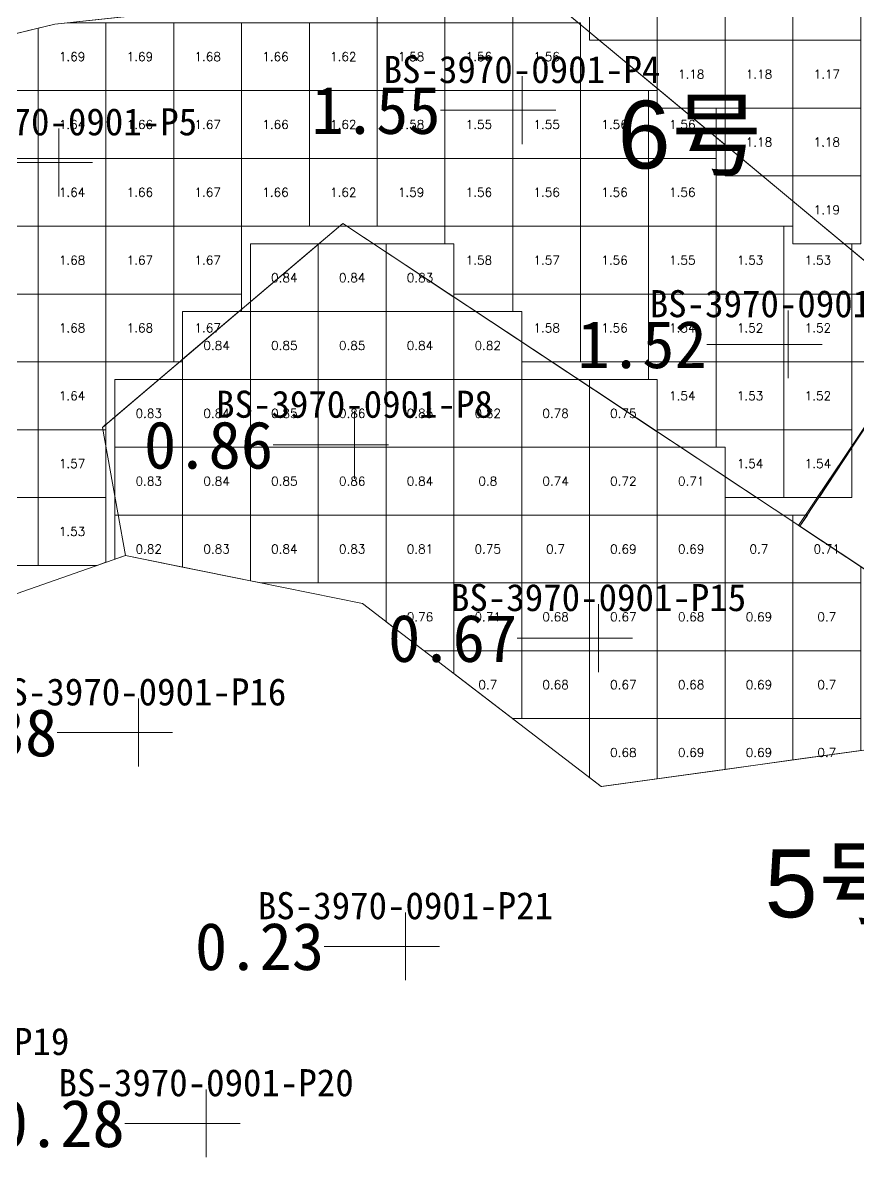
# Model space of a CAD drawing. Header units: inches. Extents: x 469759 to 470079, y 4349683 to 4349873.
# Drawn here: x 469947.84 to 469960.16, y 4349683.46 to 4349700.19 of the extents above; entities that cross this region are included whole.
import ezdxf
from ezdxf.enums import TextEntityAlignment as Align

# ---------------------------------------------------------------- set-up
doc = ezdxf.new("R2010")
doc.units = ezdxf.units.IN
doc.header["$MEASUREMENT"] = 0
for name, color, linetype, lineweight in [('0.500-1.000', 7, 'Continuous', 0), ('1.000-1.500', 7, 'Continuous', 0), ('1.500-3.000', 7, 'Continuous', 0), ('孔口文字', 7, 'Continuous', 0), ('点', 7, 'Continuous', 0), ('爆区方格网', 7, 'Continuous', 0), ('线条', 7, 'Continuous', 0), ('钻孔', 7, 'Continuous', 0)]:
    doc.layers.add(name, color=color, linetype=linetype, lineweight=lineweight)
doc.styles.add('3dmine_textStyle_1', font='txt.shx', dxfattribs={"height": 1, "bigfont": 'gbcbig.shx'})
doc.styles.add('3dmine_textStyle_2', font='arial.ttf', dxfattribs={"height": 1})
doc.styles.add('3dmine_textStyle_3', font='SimSun.ttf', dxfattribs={"height": 1})

msp = doc.modelspace()

# ---------------------------------------------------------------- hatches: boundary and pattern name
at = {"layer": '钻孔', "linetype": 'Continuous', "lineweight": 0, "true_color": 0xff0000, "extrusion": (0, 1, 0)}
for points in [[(-469956.202, 3959.542), (-469955.202, 3959.542), (-469955.202, 3969.542), (-469956.202, 3969.542)], [(-469949.369, 3959.844), (-469948.369, 3959.844), (-469948.369, 3969.844), (-469949.369, 3969.844)], [(-469960.127, 3960.461), (-469959.127, 3960.461), (-469959.127, 3969.461), (-469960.127, 3969.461)]]:
    msp.add_hatch(color=1, dxfattribs=at).paths.add_polyline_path(points, flags=0)
at = {"layer": '钻孔', "linetype": 'Continuous', "lineweight": 0, "true_color": 0x00ffff, "extrusion": (0, 1, 0)}
for points in [[(-469953.731, 3959.997), (-469952.731, 3959.997), (-469952.731, 3969.997), (-469953.731, 3969.997)], [(-469957.331, 3960.424), (-469956.331, 3960.424), (-469956.331, 3970.424), (-469957.331, 3970.424)]]:
    msp.add_hatch(color=4, dxfattribs=at).paths.add_polyline_path(points, flags=0)
at = {"layer": '钻孔', "linetype": 'Continuous', "lineweight": 0, "true_color": 0x808080, "extrusion": (0, 1, 0)}
for points in [[(-469950.548, 3960.058), (-469949.548, 3960.058), (-469949.548, 3970.058), (-469950.548, 3970.058)], [(-469954.483, 3959.641), (-469953.483, 3959.641), (-469953.483, 3969.641), (-469954.483, 3969.641)], [(-469951.543, 3959.614), (-469950.543, 3959.614), (-469950.543, 3969.614), (-469951.543, 3969.614)]]:
    msp.add_hatch(color=8, dxfattribs=at).paths.add_polyline_path(points, flags=0)

# ---------------------------------------------------------------- linework, layer by layer
at = {"color": 5, "linetype": 'Continuous', "lineweight": 0, "true_color": 0x0000ff}
msp.add_lwpolyline([(469943.125, 4349698.914), (469948.312, 4349700.172), (469951.744, 4349700.54), (469955.176, 4349700.908), (469960.076, 4349701.843), (469964.977, 4349702.777), (469969.164, 4349703.576), (469968.785, 4349706.741), (469971.373, 4349708.298), (469973.996, 4349706.916), (469974.487, 4349704.601), (469974.777, 4349704.646), (469980.586, 4349704.045)], dxfattribs=at)
at = {"layer": '0.500-1.000', "color": 4, "linetype": 'Continuous', "lineweight": 0, "true_color": 0x00ffff}
msp.add_lwpolyline([(469956.289, 4349694.763), (469958.075, 4349693.581), (469963.589, 4349689.93), (469956.37, 4349688.932), (469953.445, 4349691.172), (469952.847, 4349691.63), (469949.354, 4349692.339), (469949.013, 4349694.227), (469950.787, 4349695.729), (469952.561, 4349697.231), (469956.289, 4349694.763)], dxfattribs=at)
at = {"layer": '1.000-1.500', "color": 5, "linetype": 'Continuous', "lineweight": 0, "true_color": 0x0000ff}
msp.add_lwpolyline([(469980.586, 4349704.045), (469978.742, 4349698.281), (469978.712, 4349698.088), (469978.134, 4349694.377), (469976.821, 4349695.198), (469975.507, 4349696.019), (469969.813, 4349695.41), (469969.727, 4349695.4), (469967.021, 4349693.208), (469967.03, 4349693.066), (469967.189, 4349690.675), (469963.589, 4349689.93), (469959.281, 4349692.782), (469961.312, 4349695.804), (469960.559, 4349696.43), (469955.176, 4349700.908), (469959.333, 4349701.779), (469963.489, 4349702.65), (469966.331, 4349703.2), (469966.61, 4349703.254), (469969.73, 4349703.858), (469971.924, 4349704.201), (469974.777, 4349704.646), (469980.586, 4349704.045)], dxfattribs=at)
at = {"layer": '1.500-3.000', "color": 1, "linetype": 'Continuous', "lineweight": 0, "true_color": 0xff0000}
msp.add_lwpolyline([(469958.22, 4349698.376), (469961.312, 4349695.804), (469959.302, 4349692.768), (469955.5, 4349695.285), (469952.561, 4349697.231), (469951.986, 4349696.744), (469949.196, 4349694.382), (469949.013, 4349694.227), (469949.354, 4349692.339), (469945.578, 4349691.017), (469942.528, 4349693.246), (469942.223, 4349693.728), (469940.196, 4349696.923), (469943.125, 4349698.914), (469945.333, 4349699.45), (469948.312, 4349700.172), (469951.56, 4349700.52), (469955.176, 4349700.908), (469958.22, 4349698.376)], dxfattribs=at)
at = {"layer": '点', "color": 138, "linetype": 'Continuous', "lineweight": 0, "true_color": 0x004c4c}
for points, elevation in [([(469955.202, 4349698.403), (469955.202, 4349699.403)], 3969.542), ([(469955.702, 4349698.903), (469954.702, 4349698.903)], 3969.542), ([(469948.369, 4349697.632), (469948.369, 4349698.632)], 3969.844), ([(469948.869, 4349698.132), (469947.869, 4349698.132)], 3969.844), ([(469959.127, 4349694.95), (469959.127, 4349695.95)], 3969.461), ([(469959.627, 4349695.45), (469958.627, 4349695.45)], 3969.461), ([(469952.731, 4349693.468), (469952.731, 4349694.468)], 3969.997), ([(469953.231, 4349693.968), (469952.231, 4349693.968)], 3969.997), ([(469956.331, 4349690.618), (469956.331, 4349691.618)], 3970.424), ([(469956.831, 4349691.118), (469955.831, 4349691.118)], 3970.424), ([(469949.548, 4349689.227), (469949.548, 4349690.227)], 3970.058), ([(469950.048, 4349689.727), (469949.048, 4349689.727)], 3970.058), ([(469953.483, 4349686.075), (469953.483, 4349687.075)], 3969.641), ([(469953.983, 4349686.575), (469952.983, 4349686.575)], 3969.641), ([(469950.543, 4349683.465), (469950.543, 4349684.465)], 3969.614), ([(469951.043, 4349683.965), (469950.043, 4349683.965)], 3969.614)]:
    msp.add_lwpolyline(points, dxfattribs=dict(at, elevation=elevation))
at = {"layer": '爆区方格网', "color": 1, "linetype": 'Continuous', "lineweight": 0, "true_color": 0xff0000, "elevation": 3969.461}
for points in [[(469954.066, 4349700.192), (469953.066, 4349700.192), (469953.066, 4349700.682), (469954.066, 4349700.789), (469954.066, 4349700.192)], [(469955.066, 4349700.192), (469954.066, 4349700.192), (469954.066, 4349700.789), (469955.066, 4349700.896), (469955.066, 4349700.192)], [(469949.066, 4349699.192), (469948.066, 4349699.192), (469948.066, 4349700.112), (469948.312, 4349700.172), (469948.503, 4349700.192), (469949.066, 4349700.192), (469949.066, 4349699.192)], [(469950.066, 4349699.192), (469949.066, 4349699.192), (469949.066, 4349700.192), (469950.066, 4349700.192), (469950.066, 4349699.192)], [(469951.066, 4349699.192), (469950.066, 4349699.192), (469950.066, 4349700.192), (469951.066, 4349700.192), (469951.066, 4349699.192)], [(469952.066, 4349699.192), (469951.066, 4349699.192), (469951.066, 4349700.192), (469952.066, 4349700.192), (469952.066, 4349699.192)], [(469953.066, 4349699.192), (469952.066, 4349699.192), (469952.066, 4349700.192), (469953.066, 4349700.192), (469953.066, 4349699.192)], [(469954.066, 4349699.192), (469953.066, 4349699.192), (469953.066, 4349700.192), (469954.066, 4349700.192), (469954.066, 4349699.192)], [(469955.066, 4349699.192), (469954.066, 4349699.192), (469954.066, 4349700.192), (469955.066, 4349700.192), (469955.066, 4349699.192)], [(469956.066, 4349699.192), (469955.066, 4349699.192), (469955.066, 4349700.192), (469956.066, 4349700.192), (469956.066, 4349699.192)], [(469948.066, 4349699.192), (469947.066, 4349699.192), (469947.066, 4349699.87), (469948.066, 4349700.112), (469948.066, 4349699.192)], [(469948.066, 4349698.192), (469947.066, 4349698.192), (469947.066, 4349699.192), (469948.066, 4349699.192), (469948.066, 4349698.192)], [(469949.066, 4349698.192), (469948.066, 4349698.192), (469948.066, 4349699.192), (469949.066, 4349699.192), (469949.066, 4349698.192)], [(469950.066, 4349698.192), (469949.066, 4349698.192), (469949.066, 4349699.192), (469950.066, 4349699.192), (469950.066, 4349698.192)], [(469951.066, 4349698.192), (469950.066, 4349698.192), (469950.066, 4349699.192), (469951.066, 4349699.192), (469951.066, 4349698.192)], [(469952.066, 4349698.192), (469951.066, 4349698.192), (469951.066, 4349699.192), (469952.066, 4349699.192), (469952.066, 4349698.192)], [(469953.066, 4349698.192), (469952.066, 4349698.192), (469952.066, 4349699.192), (469953.066, 4349699.192), (469953.066, 4349698.192)], [(469954.066, 4349698.192), (469953.066, 4349698.192), (469953.066, 4349699.192), (469954.066, 4349699.192), (469954.066, 4349698.192)], [(469955.066, 4349698.192), (469954.066, 4349698.192), (469954.066, 4349699.192), (469955.066, 4349699.192), (469955.066, 4349698.192)], [(469956.066, 4349698.192), (469955.066, 4349698.192), (469955.066, 4349699.192), (469956.066, 4349699.192), (469956.066, 4349698.192)], [(469957.066, 4349698.192), (469956.066, 4349698.192), (469956.066, 4349699.192), (469957.066, 4349699.192), (469957.066, 4349698.192)], [(469957.197, 4349698.933), (469958.066, 4349698.933), (469958.066, 4349698.192), (469957.066, 4349698.192), (469957.066, 4349699.192), (469957.197, 4349699.192), (469957.197, 4349698.933)], [(469948.066, 4349697.192), (469947.066, 4349697.192), (469947.066, 4349698.192), (469948.066, 4349698.192), (469948.066, 4349697.192)], [(469949.066, 4349697.192), (469948.066, 4349697.192), (469948.066, 4349698.192), (469949.066, 4349698.192), (469949.066, 4349697.192)], [(469950.066, 4349697.192), (469949.066, 4349697.192), (469949.066, 4349698.192), (469950.066, 4349698.192), (469950.066, 4349697.192)], [(469951.066, 4349697.192), (469950.066, 4349697.192), (469950.066, 4349698.192), (469951.066, 4349698.192), (469951.066, 4349697.192)], [(469952.066, 4349697.192), (469951.066, 4349697.192), (469951.066, 4349698.192), (469952.066, 4349698.192), (469952.066, 4349697.192)], [(469953.066, 4349697.192), (469952.62, 4349697.192), (469952.561, 4349697.231), (469952.62, 4349697.192), (469952.514, 4349697.192), (469952.561, 4349697.231), (469952.514, 4349697.192), (469952.066, 4349697.192), (469952.066, 4349698.192), (469953.066, 4349698.192), (469953.066, 4349697.192)], [(469954.066, 4349697.192), (469953.066, 4349697.192), (469953.066, 4349698.192), (469954.066, 4349698.192), (469954.066, 4349697.192)], [(469955.066, 4349697.192), (469954.066, 4349697.192), (469954.066, 4349698.192), (469955.066, 4349698.192), (469955.066, 4349697.192)], [(469956.066, 4349697.192), (469955.066, 4349697.192), (469955.066, 4349698.192), (469956.066, 4349698.192), (469956.066, 4349697.192)], [(469957.066, 4349697.192), (469956.066, 4349697.192), (469956.066, 4349698.192), (469957.066, 4349698.192), (469957.066, 4349697.192)], [(469958.066, 4349697.192), (469957.066, 4349697.192), (469957.066, 4349698.192), (469958.066, 4349698.192), (469958.066, 4349697.192)], [(469948.066, 4349696.192), (469947.066, 4349696.192), (469947.066, 4349697.192), (469948.066, 4349697.192), (469948.066, 4349696.192)], [(469949.066, 4349696.192), (469948.066, 4349696.192), (469948.066, 4349697.192), (469949.066, 4349697.192), (469949.066, 4349696.192)], [(469950.066, 4349696.192), (469949.066, 4349696.192), (469949.066, 4349697.192), (469950.066, 4349697.192), (469950.066, 4349696.192)], [(469951.066, 4349696.192), (469950.066, 4349696.192), (469950.066, 4349697.192), (469951.066, 4349697.192), (469951.066, 4349696.192)], [(469955.066, 4349696.192), (469954.197, 4349696.192), (469954.197, 4349696.933), (469954.066, 4349696.933), (469954.066, 4349697.192), (469955.066, 4349697.192), (469955.066, 4349696.192)], [(469956.066, 4349696.192), (469955.066, 4349696.192), (469955.066, 4349697.192), (469956.066, 4349697.192), (469956.066, 4349696.192)], [(469957.066, 4349696.192), (469956.066, 4349696.192), (469956.066, 4349697.192), (469957.066, 4349697.192), (469957.066, 4349696.192)], [(469958.066, 4349696.192), (469957.066, 4349696.192), (469957.066, 4349697.192), (469958.066, 4349697.192), (469958.066, 4349696.192)], [(469959.066, 4349696.192), (469958.066, 4349696.192), (469958.066, 4349697.192), (469959.066, 4349697.192), (469959.066, 4349696.192)], [(469959.197, 4349696.933), (469960.066, 4349696.933), (469960.066, 4349696.192), (469959.066, 4349696.192), (469959.066, 4349697.192), (469959.197, 4349697.192), (469959.197, 4349696.933)], [(469948.066, 4349695.192), (469947.066, 4349695.192), (469947.066, 4349696.192), (469948.066, 4349696.192), (469948.066, 4349695.192)], [(469949.066, 4349695.192), (469948.066, 4349695.192), (469948.066, 4349696.192), (469949.066, 4349696.192), (469949.066, 4349695.192)], [(469950.066, 4349695.192), (469949.066, 4349695.192), (469949.066, 4349696.192), (469950.066, 4349696.192), (469950.066, 4349695.192)], [(469951.066, 4349695.966), (469951.027, 4349695.933), (469950.197, 4349695.933), (469950.197, 4349695.23), (469950.262, 4349695.285), (469950.262, 4349695.285), (469950.197, 4349695.23), (469950.197, 4349695.23), (469950.153, 4349695.192), (469950.066, 4349695.192), (469950.066, 4349696.192), (469951.066, 4349696.192), (469951.066, 4349695.966)], [(469956.066, 4349695.192), (469955.64, 4349695.192), (469955.197, 4349695.486), (469955.197, 4349695.486), (469955.066, 4349695.572), (469955.066, 4349695.572), (469955.197, 4349695.486), (469955.197, 4349695.933), (469955.066, 4349695.933), (469955.066, 4349696.192), (469956.066, 4349696.192), (469956.066, 4349695.192)], [(469957.066, 4349695.192), (469956.066, 4349695.192), (469956.066, 4349696.192), (469957.066, 4349696.192), (469957.066, 4349695.192)], [(469958.066, 4349695.192), (469957.066, 4349695.192), (469957.066, 4349696.192), (469958.066, 4349696.192), (469958.066, 4349695.192)], [(469959.066, 4349695.192), (469958.066, 4349695.192), (469958.066, 4349696.192), (469959.066, 4349696.192), (469959.066, 4349695.192)], [(469960.066, 4349695.192), (469959.066, 4349695.192), (469959.066, 4349696.192), (469960.066, 4349696.192), (469960.066, 4349695.192)], [(469960.197, 4349695.933), (469961.066, 4349695.933), (469961.066, 4349695.439), (469960.901, 4349695.192), (469960.066, 4349695.192), (469960.066, 4349696.192), (469960.197, 4349696.192), (469960.197, 4349695.933)], [(469951.066, 4349695.933), (469951.027, 4349695.933), (469951.066, 4349695.966), (469951.066, 4349695.933)], [(469955.5, 4349695.285), (469955.64, 4349695.192), (469955.197, 4349695.192), (469955.197, 4349695.486), (469955.197, 4349695.486), (469955.5, 4349695.285)], [(469948.066, 4349694.192), (469947.066, 4349694.192), (469947.066, 4349695.192), (469948.066, 4349695.192), (469948.066, 4349694.192)], [(469949.066, 4349694.272), (469949.013, 4349694.227), (469949.066, 4349694.272), (469949.066, 4349694.192), (469948.066, 4349694.192), (469948.066, 4349695.192), (469949.066, 4349695.192), (469949.066, 4349694.272)], [(469950.197, 4349695.192), (469950.153, 4349695.192), (469950.197, 4349695.23), (469950.197, 4349695.192)], [(469950.197, 4349695.23), (469950.197, 4349695.23), (469950.197, 4349695.23), (469950.197, 4349695.23)], [(469958.066, 4349694.192), (469957.197, 4349694.192), (469957.197, 4349694.933), (469957.066, 4349694.933), (469957.066, 4349695.192), (469958.066, 4349695.192), (469958.066, 4349694.192)], [(469959.066, 4349694.192), (469958.066, 4349694.192), (469958.066, 4349695.192), (469959.066, 4349695.192), (469959.066, 4349694.192)], [(469960.066, 4349694.192), (469959.066, 4349694.192), (469959.066, 4349695.192), (469960.066, 4349695.192), (469960.066, 4349694.192)], [(469948.066, 4349693.192), (469947.066, 4349693.192), (469947.066, 4349694.192), (469948.066, 4349694.192), (469948.066, 4349693.192)], [(469949.066, 4349693.192), (469948.066, 4349693.192), (469948.066, 4349694.192), (469949.066, 4349694.192), (469949.066, 4349693.192)], [(469959.066, 4349693.192), (469958.661, 4349693.192), (469958.197, 4349693.499), (469958.197, 4349693.499), (469958.197, 4349693.933), (469958.066, 4349693.933), (469958.066, 4349694.192), (469959.066, 4349694.192), (469959.066, 4349693.192)], [(469960.066, 4349693.951), (469959.557, 4349693.192), (469959.066, 4349693.192), (469959.066, 4349694.192), (469960.066, 4349694.192), (469960.066, 4349693.951)], [(469960.066, 4349693.192), (469959.583, 4349693.192), (469960.066, 4349693.923), (469960.066, 4349693.192)], [(469958.197, 4349693.499), (469958.197, 4349693.499), (469958.197, 4349693.499), (469958.197, 4349693.499)], [(469958.661, 4349693.192), (469958.197, 4349693.192), (469958.197, 4349693.499), (469958.661, 4349693.192)], [(469948.066, 4349692.192), (469947.066, 4349692.192), (469947.066, 4349693.192), (469948.066, 4349693.192), (469948.066, 4349692.192)], [(469949.066, 4349692.238), (469948.936, 4349692.192), (469948.066, 4349692.192), (469948.066, 4349693.192), (469949.066, 4349693.192), (469949.066, 4349692.238)]]:
    msp.add_lwpolyline(points, dxfattribs=at)
at = {"layer": '爆区方格网', "color": 5, "linetype": 'Continuous', "lineweight": 0, "true_color": 0x0000ff, "elevation": 3969.867}
for points in [[(469957.197, 4349699.933), (469956.197, 4349699.933), (469956.197, 4349700.933), (469957.197, 4349700.933), (469957.197, 4349699.933)], [(469958.197, 4349699.933), (469957.197, 4349699.933), (469957.197, 4349700.933), (469958.197, 4349700.933), (469958.197, 4349699.933)], [(469959.197, 4349699.933), (469958.197, 4349699.933), (469958.197, 4349700.933), (469959.197, 4349700.933), (469959.197, 4349699.933)], [(469960.197, 4349699.933), (469959.197, 4349699.933), (469959.197, 4349700.933), (469960.197, 4349700.933), (469960.197, 4349699.933)], [(469958.197, 4349698.933), (469957.197, 4349698.933), (469957.197, 4349699.933), (469958.197, 4349699.933), (469958.197, 4349698.933)], [(469959.197, 4349698.933), (469958.197, 4349698.933), (469958.197, 4349699.933), (469959.197, 4349699.933), (469959.197, 4349698.933)], [(469960.197, 4349698.933), (469959.197, 4349698.933), (469959.197, 4349699.933), (469960.197, 4349699.933), (469960.197, 4349698.933)], [(469959.197, 4349697.933), (469958.197, 4349697.933), (469958.197, 4349698.933), (469959.197, 4349698.933), (469959.197, 4349697.933)], [(469960.197, 4349697.933), (469959.197, 4349697.933), (469959.197, 4349698.933), (469960.197, 4349698.933), (469960.197, 4349697.933)], [(469960.197, 4349696.933), (469959.197, 4349696.933), (469959.197, 4349697.933), (469960.197, 4349697.933), (469960.197, 4349696.933)]]:
    msp.add_lwpolyline(points, dxfattribs=at)
at = {"layer": '爆区方格网', "color": 4, "linetype": 'Continuous', "lineweight": 0, "true_color": 0x00ffff, "elevation": 3969.997}
for points in [[(469952.197, 4349696.924), (469951.197, 4349696.077), (469951.197, 4349696.933), (469952.197, 4349696.933), (469952.197, 4349696.924)], [(469952.197, 4349695.933), (469951.197, 4349695.933), (469951.197, 4349696.077), (469952.197, 4349696.924), (469952.197, 4349695.933)], [(469952.197, 4349696.924), (469952.197, 4349696.933), (469952.208, 4349696.933), (469952.197, 4349696.924)], [(469953.197, 4349696.81), (469953.197, 4349695.933), (469952.197, 4349695.933), (469952.197, 4349696.924), (469952.208, 4349696.933), (469953.012, 4349696.933), (469953.197, 4349696.81)], [(469953.197, 4349696.81), (469953.012, 4349696.933), (469953.197, 4349696.933), (469953.197, 4349696.81)], [(469954.197, 4349696.148), (469953.197, 4349696.81), (469953.197, 4349696.933), (469954.197, 4349696.933), (469954.197, 4349696.148)], [(469954.197, 4349696.148), (469954.197, 4349695.933), (469953.197, 4349695.933), (469953.197, 4349696.81), (469954.197, 4349696.148)], [(469950.197, 4349695.23), (469950.197, 4349695.933), (469951.027, 4349695.933), (469950.197, 4349695.23)], [(469951.197, 4349694.933), (469950.197, 4349694.933), (469950.197, 4349695.23), (469950.787, 4349695.729), (469951.027, 4349695.933), (469951.197, 4349695.933), (469951.197, 4349694.933)], [(469952.197, 4349694.933), (469951.197, 4349694.933), (469951.197, 4349695.933), (469952.197, 4349695.933), (469952.197, 4349694.933)], [(469953.197, 4349694.933), (469952.197, 4349694.933), (469952.197, 4349695.933), (469953.197, 4349695.933), (469953.197, 4349694.933)], [(469954.197, 4349694.933), (469953.197, 4349694.933), (469953.197, 4349695.933), (469954.197, 4349695.933), (469954.197, 4349694.933)], [(469955.197, 4349695.486), (469955.197, 4349694.933), (469954.197, 4349694.933), (469954.197, 4349695.933), (469954.522, 4349695.933), (469955.197, 4349695.486)], [(469955.197, 4349695.486), (469954.522, 4349695.933), (469955.197, 4349695.933), (469955.197, 4349695.486)], [(469949.197, 4349694.383), (469949.197, 4349694.933), (469949.846, 4349694.933), (469949.197, 4349694.383)], [(469950.197, 4349693.933), (469949.197, 4349693.933), (469949.197, 4349694.383), (469949.846, 4349694.933), (469950.197, 4349694.933), (469950.197, 4349693.933)], [(469951.197, 4349693.933), (469950.197, 4349693.933), (469950.197, 4349694.933), (469951.197, 4349694.933), (469951.197, 4349693.933)], [(469952.197, 4349693.933), (469951.197, 4349693.933), (469951.197, 4349694.933), (469952.197, 4349694.933), (469952.197, 4349693.933)], [(469953.197, 4349693.933), (469952.197, 4349693.933), (469952.197, 4349694.933), (469953.197, 4349694.933), (469953.197, 4349693.933)], [(469954.197, 4349693.933), (469953.197, 4349693.933), (469953.197, 4349694.933), (469954.197, 4349694.933), (469954.197, 4349693.933)], [(469955.197, 4349693.933), (469954.197, 4349693.933), (469954.197, 4349694.933), (469955.197, 4349694.933), (469955.197, 4349693.933)], [(469956.197, 4349694.824), (469956.197, 4349693.933), (469955.197, 4349693.933), (469955.197, 4349694.933), (469956.033, 4349694.933), (469956.197, 4349694.824)], [(469956.197, 4349694.824), (469956.033, 4349694.933), (469956.197, 4349694.933), (469956.197, 4349694.824)], [(469957.197, 4349694.162), (469956.289, 4349694.763), (469956.197, 4349694.824), (469956.197, 4349694.933), (469957.197, 4349694.933), (469957.197, 4349694.162)], [(469957.197, 4349694.162), (469957.197, 4349693.933), (469956.197, 4349693.933), (469956.197, 4349694.824), (469957.197, 4349694.162)], [(469950.197, 4349692.933), (469949.197, 4349692.933), (469949.197, 4349693.933), (469950.197, 4349693.933), (469950.197, 4349692.933)], [(469951.197, 4349692.933), (469950.197, 4349692.933), (469950.197, 4349693.933), (469951.197, 4349693.933), (469951.197, 4349692.933)], [(469952.197, 4349692.933), (469951.197, 4349692.933), (469951.197, 4349693.933), (469952.197, 4349693.933), (469952.197, 4349692.933)], [(469953.197, 4349692.933), (469952.197, 4349692.933), (469952.197, 4349693.933), (469953.197, 4349693.933), (469953.197, 4349692.933)], [(469954.197, 4349692.933), (469953.197, 4349692.933), (469953.197, 4349693.933), (469954.197, 4349693.933), (469954.197, 4349692.933)], [(469955.197, 4349692.933), (469954.197, 4349692.933), (469954.197, 4349693.933), (469955.197, 4349693.933), (469955.197, 4349692.933)], [(469956.197, 4349692.933), (469955.197, 4349692.933), (469955.197, 4349693.933), (469956.197, 4349693.933), (469956.197, 4349692.933)], [(469957.197, 4349692.933), (469956.197, 4349692.933), (469956.197, 4349693.933), (469957.197, 4349693.933), (469957.197, 4349692.933)], [(469958.197, 4349693.499), (469958.197, 4349692.933), (469957.197, 4349692.933), (469957.197, 4349693.933), (469957.543, 4349693.933), (469958.197, 4349693.499)], [(469958.197, 4349693.499), (469958.075, 4349693.581), (469957.543, 4349693.933), (469958.197, 4349693.933), (469958.197, 4349693.499)], [(469950.197, 4349692.168), (469949.354, 4349692.339), (469949.197, 4349692.284), (469949.197, 4349692.933), (469950.197, 4349692.933), (469950.197, 4349692.168)], [(469951.197, 4349691.965), (469950.197, 4349692.168), (469950.197, 4349692.933), (469951.197, 4349692.933), (469951.197, 4349691.965)], [(469952.197, 4349691.933), (469951.355, 4349691.933), (469951.197, 4349691.965), (469951.197, 4349692.933), (469952.197, 4349692.933), (469952.197, 4349691.933)], [(469953.197, 4349691.933), (469952.197, 4349691.933), (469952.197, 4349692.933), (469953.197, 4349692.933), (469953.197, 4349691.933)], [(469954.197, 4349691.933), (469953.197, 4349691.933), (469953.197, 4349692.933), (469954.197, 4349692.933), (469954.197, 4349691.933)], [(469955.197, 4349691.933), (469954.197, 4349691.933), (469954.197, 4349692.933), (469955.197, 4349692.933), (469955.197, 4349691.933)], [(469956.197, 4349691.933), (469955.197, 4349691.933), (469955.197, 4349692.933), (469956.197, 4349692.933), (469956.197, 4349691.933)], [(469957.197, 4349691.933), (469956.197, 4349691.933), (469956.197, 4349692.933), (469957.197, 4349692.933), (469957.197, 4349691.933)], [(469958.197, 4349691.933), (469957.197, 4349691.933), (469957.197, 4349692.933), (469958.197, 4349692.933), (469958.197, 4349691.933)], [(469959.197, 4349692.837), (469959.197, 4349691.933), (469958.197, 4349691.933), (469958.197, 4349692.933), (469959.053, 4349692.933), (469959.197, 4349692.837)], [(469959.197, 4349692.837), (469959.053, 4349692.933), (469959.197, 4349692.933), (469959.197, 4349692.837)], [(469959.302, 4349692.768), (469959.197, 4349692.837), (469959.197, 4349692.933), (469959.411, 4349692.933), (469959.302, 4349692.768)], [(469959.302, 4349692.768), (469959.302, 4349692.768), (469960.197, 4349692.175), (469960.197, 4349691.933), (469959.197, 4349691.933), (469959.197, 4349692.837), (469959.302, 4349692.768)], [(469954.197, 4349690.933), (469953.757, 4349690.933), (469953.445, 4349691.172), (469953.197, 4349691.361), (469953.197, 4349691.933), (469954.197, 4349691.933), (469954.197, 4349690.933)], [(469955.197, 4349690.933), (469954.197, 4349690.933), (469954.197, 4349691.933), (469955.197, 4349691.933), (469955.197, 4349690.933)], [(469956.197, 4349690.933), (469955.197, 4349690.933), (469955.197, 4349691.933), (469956.197, 4349691.933), (469956.197, 4349690.933)], [(469957.197, 4349690.933), (469956.197, 4349690.933), (469956.197, 4349691.933), (469957.197, 4349691.933), (469957.197, 4349690.933)], [(469958.197, 4349690.933), (469957.197, 4349690.933), (469957.197, 4349691.933), (469958.197, 4349691.933), (469958.197, 4349690.933)], [(469959.197, 4349690.933), (469958.197, 4349690.933), (469958.197, 4349691.933), (469959.197, 4349691.933), (469959.197, 4349690.933)], [(469960.197, 4349690.933), (469959.197, 4349690.933), (469959.197, 4349691.933), (469960.197, 4349691.933), (469960.197, 4349690.933)], [(469955.197, 4349689.933), (469955.063, 4349689.933), (469954.197, 4349690.596), (469954.197, 4349690.933), (469955.197, 4349690.933), (469955.197, 4349689.933)], [(469956.197, 4349689.933), (469955.197, 4349689.933), (469955.197, 4349690.933), (469956.197, 4349690.933), (469956.197, 4349689.933)], [(469957.197, 4349689.933), (469956.197, 4349689.933), (469956.197, 4349690.933), (469957.197, 4349690.933), (469957.197, 4349689.933)], [(469958.197, 4349689.933), (469957.197, 4349689.933), (469957.197, 4349690.933), (469958.197, 4349690.933), (469958.197, 4349689.933)], [(469959.197, 4349689.933), (469958.197, 4349689.933), (469958.197, 4349690.933), (469959.197, 4349690.933), (469959.197, 4349689.933)], [(469960.197, 4349689.933), (469959.197, 4349689.933), (469959.197, 4349690.933), (469960.197, 4349690.933), (469960.197, 4349689.933)], [(469957.197, 4349689.046), (469956.377, 4349688.933), (469956.369, 4349688.933), (469956.197, 4349689.064), (469956.197, 4349689.933), (469957.197, 4349689.933), (469957.197, 4349689.046)], [(469958.197, 4349689.184), (469957.197, 4349689.046), (469957.197, 4349689.933), (469958.197, 4349689.933), (469958.197, 4349689.184)], [(469959.197, 4349689.323), (469958.197, 4349689.184), (469958.197, 4349689.933), (469959.197, 4349689.933), (469959.197, 4349689.323)], [(469960.197, 4349689.461), (469959.197, 4349689.323), (469959.197, 4349689.933), (469960.197, 4349689.933), (469960.197, 4349689.461)]]:
    msp.add_lwpolyline(points, dxfattribs=at)
at = {"layer": '线条', "color": 138, "linetype": 'Continuous', "lineweight": 0, "true_color": 0x004c4c}
for points, elevation in [([(469955.202, 4349698.903), (469955.202, 4349698.903), (469955.202, 4349698.903)], 3969.542), ([(469948.369, 4349698.132), (469948.369, 4349698.132), (469948.369, 4349698.132)], 3969.844), ([(469959.127, 4349695.45), (469959.127, 4349695.45), (469959.127, 4349695.45)], 3969.461), ([(469952.731, 4349693.968), (469952.731, 4349693.968), (469952.731, 4349693.968)], 3969.997), ([(469956.331, 4349691.118), (469956.331, 4349691.118), (469956.331, 4349691.118)], 3970.424), ([(469949.548, 4349689.727), (469949.548, 4349689.727), (469949.548, 4349689.727)], 3970.058), ([(469953.483, 4349686.575), (469953.483, 4349686.575), (469953.483, 4349686.575)], 3969.641), ([(469950.543, 4349683.965), (469950.543, 4349683.965), (469950.543, 4349683.965)], 3969.614)]:
    msp.add_lwpolyline(points, dxfattribs=dict(at, elevation=elevation))
at = {"layer": '钻孔', "color": 1, "linetype": 'Continuous', "lineweight": 0, "true_color": 0xff0000}
for points, elevation in [([(469955.202, 4349698.903), (469954.002, 4349698.903)], 3969.542), ([(469955.202, 4349698.903), (469954.002, 4349698.903)], 3959.542), ([(469948.369, 4349698.132), (469947.169, 4349698.132)], 3969.844), ([(469948.369, 4349698.132), (469947.169, 4349698.132)], 3959.844), ([(469959.127, 4349695.45), (469957.927, 4349695.45)], 3969.461), ([(469959.127, 4349695.45), (469957.927, 4349695.45)], 3960.461)]:
    msp.add_lwpolyline(points, dxfattribs=dict(at, elevation=elevation))
at = {"layer": '钻孔', "color": 4, "linetype": 'Continuous', "lineweight": 0, "true_color": 0x00ffff}
for points, elevation in [([(469952.731, 4349693.968), (469951.531, 4349693.968)], 3969.997), ([(469952.731, 4349693.968), (469951.531, 4349693.968)], 3959.997), ([(469956.331, 4349691.118), (469955.131, 4349691.118)], 3970.424), ([(469956.331, 4349691.118), (469955.131, 4349691.118)], 3960.424)]:
    msp.add_lwpolyline(points, dxfattribs=dict(at, elevation=elevation))
at = {"layer": '钻孔', "color": 8, "linetype": 'Continuous', "lineweight": 0, "true_color": 0x808080}
for points, elevation in [([(469949.548, 4349689.727), (469948.348, 4349689.727)], 3970.058), ([(469949.548, 4349689.727), (469948.348, 4349689.727)], 3960.058), ([(469953.483, 4349686.575), (469952.283, 4349686.575)], 3969.641), ([(469953.483, 4349686.575), (469952.283, 4349686.575)], 3959.641), ([(469950.543, 4349683.965), (469949.343, 4349683.965)], 3969.614), ([(469950.543, 4349683.965), (469949.343, 4349683.965)], 3959.614)]:
    msp.add_lwpolyline(points, dxfattribs=dict(at, elevation=elevation))

# ---------------------------------------------------------------- texts
at = {"color": 1, "linetype": 'Continuous', "lineweight": 0, "true_color": 0xff0000, "style": '3dmine_textStyle_1'}
for s, p in [('1.69', (469948.566, 4349699.692, 3969.461)), ('1.69', (469949.566, 4349699.692, 3969.461)), ('1.68', (469950.566, 4349699.692, 3969.461)), ('1.66', (469951.566, 4349699.692, 3969.461)), ('1.62', (469952.566, 4349699.692, 3969.461)), ('1.58', (469953.566, 4349699.692, 3969.461)), ('1.56', (469954.566, 4349699.692, 3969.461)), ('1.56', (469955.566, 4349699.692, 3969.461)), ('1.64', (469948.566, 4349698.692, 3969.461)), ('1.66', (469949.566, 4349698.692, 3969.461)), ('1.67', (469950.566, 4349698.692, 3969.461)), ('1.66', (469951.566, 4349698.692, 3969.461)), ('1.62', (469952.566, 4349698.692, 3969.461)), ('1.58', (469953.566, 4349698.692, 3969.461)), ('1.55', (469954.566, 4349698.692, 3969.461)), ('1.55', (469955.566, 4349698.692, 3969.461)), ('1.56', (469956.566, 4349698.692, 3969.461)), ('1.56', (469957.566, 4349698.692, 3969.461)), ('1.64', (469948.566, 4349697.692, 3969.461)), ('1.66', (469949.566, 4349697.692, 3969.461)), ('1.67', (469950.566, 4349697.692, 3969.461)), ('1.66', (469951.566, 4349697.692, 3969.461)), ('1.62', (469952.566, 4349697.692, 3969.461)), ('1.59', (469953.566, 4349697.692, 3969.461)), ('1.56', (469954.566, 4349697.692, 3969.461)), ('1.56', (469955.566, 4349697.692, 3969.461)), ('1.56', (469956.566, 4349697.692, 3969.461)), ('1.56', (469957.566, 4349697.692, 3969.461)), ('1.68', (469948.566, 4349696.692, 3969.461)), ('1.67', (469949.566, 4349696.692, 3969.461)), ('1.67', (469950.566, 4349696.692, 3969.461)), ('1.58', (469954.566, 4349696.692, 3969.461)), ('1.57', (469955.566, 4349696.692, 3969.461)), ('1.56', (469956.566, 4349696.692, 3969.461)), ('1.55', (469957.566, 4349696.692, 3969.461)), ('1.53', (469958.566, 4349696.692, 3969.461)), ('1.53', (469959.566, 4349696.692, 3969.461)), ('1.68', (469948.566, 4349695.692, 3969.461)), ('1.68', (469949.566, 4349695.692, 3969.461)), ('1.67', (469950.566, 4349695.692, 3969.461)), ('1.58', (469955.566, 4349695.692, 3969.461)), ('1.56', (469956.566, 4349695.692, 3969.461)), ('1.54', (469957.566, 4349695.692, 3969.461)), ('1.52', (469958.566, 4349695.692, 3969.461)), ('1.52', (469959.566, 4349695.692, 3969.461)), ('1.64', (469948.566, 4349694.692, 3969.461)), ('1.54', (469957.566, 4349694.692, 3969.461)), ('1.53', (469958.566, 4349694.692, 3969.461)), ('1.52', (469959.566, 4349694.692, 3969.461)), ('1.57', (469948.566, 4349693.692, 3969.461)), ('1.54', (469958.566, 4349693.692, 3969.461)), ('1.54', (469959.566, 4349693.692, 3969.461)), ('1.53', (469948.566, 4349692.692, 3969.461))]:
    msp.add_text(s, height=0.13, dxfattribs=at).set_placement(p, align=Align.MIDDLE_CENTER)
at = {"color": 5, "linetype": 'Continuous', "lineweight": 0, "true_color": 0x0000ff, "style": '3dmine_textStyle_1'}
for s, p in [('1.18', (469957.697, 4349699.433, 3969.867)), ('1.18', (469958.697, 4349699.433, 3969.867)), ('1.17', (469959.697, 4349699.433, 3969.867)), ('1.18', (469958.697, 4349698.433, 3969.867)), ('1.18', (469959.697, 4349698.433, 3969.867)), ('1.19', (469959.697, 4349697.433, 3969.867))]:
    msp.add_text(s, height=0.13, dxfattribs=at).set_placement(p, align=Align.MIDDLE_CENTER)
at = {"color": 7, "linetype": 'Continuous', "lineweight": 0, "style": '3dmine_textStyle_2'}
for s, p in [('6号', (469956.614, 4349698.043, 1985.963)), ('5号', (469958.783, 4349687.003, 1985.923))]:
    msp.add_text(s, height=1, dxfattribs=at).set_placement(p)
at = {"color": 4, "linetype": 'Continuous', "lineweight": 0, "true_color": 0x00ffff, "style": '3dmine_textStyle_1'}
for s, p in [('0.84', (469951.697, 4349696.433, 3969.997)), ('0.84', (469952.697, 4349696.433, 3969.997)), ('0.83', (469953.697, 4349696.433, 3969.997)), ('0.84', (469950.697, 4349695.433, 3969.997)), ('0.85', (469951.697, 4349695.433, 3969.997)), ('0.85', (469952.697, 4349695.433, 3969.997)), ('0.84', (469953.697, 4349695.433, 3969.997)), ('0.82', (469954.697, 4349695.433, 3969.997)), ('0.83', (469949.697, 4349694.433, 3969.997)), ('0.84', (469950.697, 4349694.433, 3969.997)), ('0.85', (469951.697, 4349694.433, 3969.997)), ('0.86', (469952.697, 4349694.433, 3969.997)), ('0.85', (469953.697, 4349694.433, 3969.997)), ('0.82', (469954.697, 4349694.433, 3969.997)), ('0.78', (469955.697, 4349694.433, 3969.997)), ('0.75', (469956.697, 4349694.433, 3969.997)), ('0.83', (469949.697, 4349693.433, 3969.997)), ('0.84', (469950.697, 4349693.433, 3969.997)), ('0.85', (469951.697, 4349693.433, 3969.997)), ('0.86', (469952.697, 4349693.433, 3969.997)), ('0.84', (469953.697, 4349693.433, 3969.997)), ('0.8', (469954.697, 4349693.433, 3969.997)), ('0.74', (469955.697, 4349693.433, 3969.997)), ('0.72', (469956.697, 4349693.433, 3969.997)), ('0.71', (469957.697, 4349693.433, 3969.997)), ('0.82', (469949.697, 4349692.433, 3969.997)), ('0.83', (469950.697, 4349692.433, 3969.997)), ('0.84', (469951.697, 4349692.433, 3969.997)), ('0.83', (469952.697, 4349692.433, 3969.997)), ('0.81', (469953.697, 4349692.433, 3969.997)), ('0.75', (469954.697, 4349692.433, 3969.997)), ('0.7', (469955.697, 4349692.433, 3969.997)), ('0.69', (469956.697, 4349692.433, 3969.997)), ('0.69', (469957.697, 4349692.433, 3969.997)), ('0.7', (469958.697, 4349692.433, 3969.997)), ('0.71', (469959.697, 4349692.433, 3969.997)), ('0.76', (469953.697, 4349691.433, 3969.997)), ('0.71', (469954.697, 4349691.433, 3969.997)), ('0.68', (469955.697, 4349691.433, 3969.997)), ('0.67', (469956.697, 4349691.433, 3969.997)), ('0.68', (469957.697, 4349691.433, 3969.997)), ('0.69', (469958.697, 4349691.433, 3969.997)), ('0.7', (469959.697, 4349691.433, 3969.997)), ('0.7', (469954.697, 4349690.433, 3969.997)), ('0.68', (469955.697, 4349690.433, 3969.997)), ('0.67', (469956.697, 4349690.433, 3969.997)), ('0.68', (469957.697, 4349690.433, 3969.997)), ('0.69', (469958.697, 4349690.433, 3969.997)), ('0.7', (469959.697, 4349690.433, 3969.997)), ('0.68', (469956.697, 4349689.433, 3969.997)), ('0.69', (469957.697, 4349689.433, 3969.997)), ('0.69', (469958.697, 4349689.433, 3969.997)), ('0.7', (469959.697, 4349689.433, 3969.997))]:
    msp.add_text(s, height=0.13, dxfattribs=at).set_placement(p, align=Align.MIDDLE_CENTER)
at = {"layer": '孔口文字', "color": 138, "linetype": 'Continuous', "lineweight": 0, "true_color": 0x004c4c, "style": '3dmine_textStyle_3'}
for s, p in [('BS-3970-0901-P4', (469955.202, 4349699.303, 3969.542)), ('BS-3970-0901-P5', (469948.369, 4349698.532, 3969.844)), ('BS-3970-0901-P9', (469959.127, 4349695.85, 3969.461)), ('BS-3970-0901-P8', (469952.731, 4349694.368, 3969.997)), ('BS-3970-0901-P15', (469956.331, 4349691.518, 3970.424)), ('BS-3970-0901-P16', (469949.548, 4349690.127, 3970.058)), ('BS-3970-0901-P21', (469953.483, 4349686.975, 3969.641)), ('BS-3970-0901-P19', (469946.349, 4349684.973, 3968.857)), ('BS-3970-0901-P20', (469950.543, 4349684.365, 3969.614))]:
    msp.add_text(s, height=0.4, dxfattribs=at).set_placement(p, align=Align.CENTER)
at = {"layer": '钻孔', "color": 1, "linetype": 'Continuous', "lineweight": 0, "true_color": 0xff0000, "style": '3dmine_textStyle_3'}
for s, p in [('1.55', (469954.002, 4349698.903, 3969.542)), ('1.52', (469957.927, 4349695.45, 3969.461))]:
    msp.add_text(s, height=0.7, dxfattribs=at).set_placement(p, align=Align.MIDDLE_RIGHT)
at = {"layer": '钻孔', "color": 4, "linetype": 'Continuous', "lineweight": 0, "true_color": 0x00ffff, "style": '3dmine_textStyle_3'}
for s, p in [('0.86', (469951.531, 4349693.968, 3969.997)), ('0.67', (469955.131, 4349691.118, 3970.424))]:
    msp.add_text(s, height=0.7, dxfattribs=at).set_placement(p, align=Align.MIDDLE_RIGHT)
at = {"layer": '钻孔', "color": 8, "linetype": 'Continuous', "lineweight": 0, "true_color": 0x808080, "style": '3dmine_textStyle_3'}
for s, p in [('0.38', (469948.348, 4349689.727, 3970.058)), ('0.23', (469952.283, 4349686.575, 3969.641)), ('0.28', (469949.343, 4349683.965, 3969.614))]:
    msp.add_text(s, height=0.7, dxfattribs=at).set_placement(p, align=Align.MIDDLE_RIGHT)

doc.saveas('drawing.dxf')
